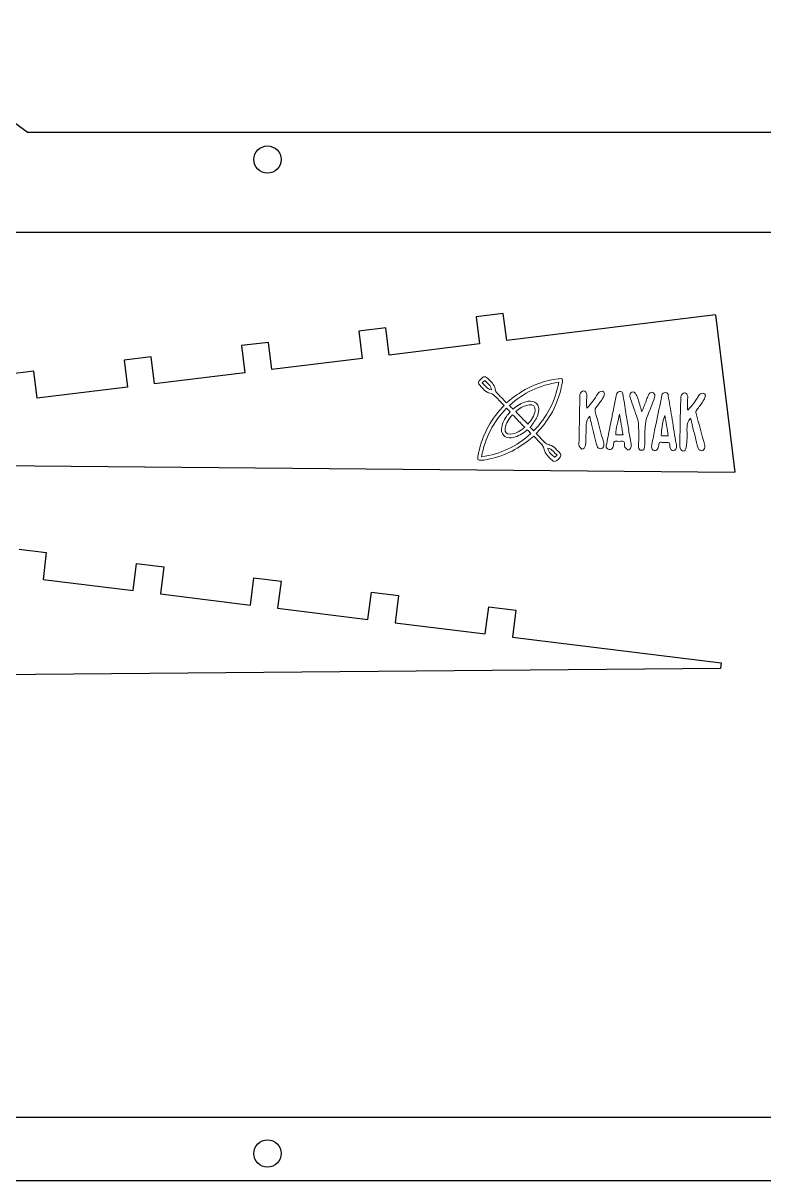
# Model space of a CAD drawing. Extents: x -200 to 1126, y -96 to 460.
# Drawn here: x -118.9 to -37.4, y 313.6 to 440.9 of the extents above; entities that cross this region are included whole.
import ezdxf

# ---------------------------------------------------------------- set-up
doc = ezdxf.new("R2010")
doc.units = 0
doc.header["$MEASUREMENT"] = 0
doc.layers.add('etch', color=1, linetype='Continuous')

msp = doc.modelspace()

# ---------------------------------------------------------------- linework, layer by layer
at = {"linetype": 'Continuous'}
for p, q in [((-118.44, 428.86), (-134.84, 440.86)), ((-66.08, 408.94), (-69.06, 408.58)), ((-69.06, 408.58), (-68.69, 405.6)), ((-65.71, 405.96), (-66.08, 408.94)), ((-42.76, 408.78), (-65.71, 405.96)), ((-42.76, 408.78), (-40.64, 391.52)), ((-78.98, 407.36), (-81.96, 406.99)), ((-78.62, 404.38), (-78.98, 407.36)), ((-81.96, 406.99), (-81.6, 404.01)), ((-91.89, 405.77), (-94.86, 405.41)), ((-94.86, 405.41), (-94.5, 402.43)), ((-91.52, 402.8), (-91.89, 405.77)), ((-68.69, 405.6), (-78.62, 404.38)), ((-104.79, 404.19), (-107.77, 403.82)), ((-107.77, 403.82), (-107.4, 400.85)), ((-104.42, 401.21), (-104.79, 404.19)), ((-81.6, 404.01), (-91.52, 402.8)), ((-117.69, 402.6), (-120.67, 402.24)), ((-117.33, 399.63), (-117.69, 402.6)), ((-94.5, 402.43), (-104.42, 401.21)), ((-107.4, 400.85), (-117.33, 399.63)), ((-168.99, 392.67), (-40.64, 391.52)), ((-119.3, 383.05), (-116.33, 382.68)), ((-116.33, 382.68), (-116.69, 379.71)), ((-106.77, 378.49), (-106.4, 381.46)), ((-106.4, 381.46), (-103.42, 381.1)), ((-103.42, 381.1), (-103.79, 378.12)), ((-116.69, 379.71), (-106.77, 378.49)), ((-93.86, 376.9), (-93.5, 379.88)), ((-93.5, 379.88), (-90.52, 379.51)), ((-90.52, 379.51), (-90.89, 376.54)), ((-103.79, 378.12), (-93.86, 376.9)), ((-80.96, 375.32), (-80.59, 378.3)), ((-80.59, 378.3), (-77.62, 377.93)), ((-77.62, 377.93), (-77.98, 374.95)), ((-68.06, 373.73), (-67.69, 376.71)), ((-67.69, 376.71), (-64.71, 376.35)), ((-90.89, 376.54), (-80.96, 375.32)), ((-64.71, 376.35), (-65.08, 373.37)), ((-77.98, 374.95), (-68.06, 373.73)), ((-65.08, 373.37), (-42.13, 370.55)), ((-42.13, 370.55), (-42.2, 369.94)), ((-42.2, 369.94), (-170.55, 368.8))]:
    msp.add_line(p, q, dxfattribs=at)
at = {"color": 0}
for p, q in [((-118.44, 428.86), (117.86, 428.86)), ((113.86, 417.86), (-192.95, 417.86)), ((-192.95, 320.61), (47.18, 320.61)), ((117.86, 313.61), (-196.94, 313.61))]:
    msp.add_line(p, q, dxfattribs=at)
at = {"linetype": 'Continuous'}
for centre in [(-92.01, 425.86), (-92.01, 316.61)]:
    msp.add_circle(centre, 1.5, dxfattribs=at)
at = {"layer": 'etch', "lineweight": 0}
for points, knots in [([(-66, 398.83), (-66.38, 399.23), (-66.74, 399.61), (-67.11, 399.97), (-67.22, 400.08), (-67.4, 400.13), (-67.55, 400.18), (-67.85, 400.26), (-68.11, 400.41), (-68.3, 400.66), (-68.41, 400.79), (-68.53, 400.9), (-68.64, 401.02), (-68.86, 401.25), (-68.85, 401.44), (-68.63, 401.67), (-68.19, 402.11), (-68.09, 402.1), (-67.64, 401.67), (-67.29, 401.33), (-67.02, 400.96), (-66.93, 400.47), (-66.91, 400.4), (-66.87, 400.32), (-66.82, 400.27), (-66.46, 399.88), (-66.09, 399.5), (-65.74, 399.14), (-65.2, 399.53), (-64.69, 399.95), (-64.14, 400.3), (-62.89, 401.1), (-61.52, 401.58), (-60.05, 401.78), (-60.01, 401.78), (-59.97, 401.78), (-59.93, 401.78), (-59.6, 401.81), (-59.54, 401.74), (-59.59, 401.41), (-59.77, 400.26), (-60.14, 399.17), (-60.69, 398.15), (-61.12, 397.36), (-61.63, 396.65), (-62.24, 396), (-62.31, 395.92), (-62.38, 395.84), (-62.46, 395.76), (-62.12, 395.4), (-61.8, 395.03), (-61.44, 394.7), (-61.32, 394.59), (-61.13, 394.54), (-60.96, 394.49), (-60.7, 394.42), (-60.49, 394.29), (-60.32, 394.08), (-60.2, 393.93), (-60.05, 393.8), (-59.92, 393.66), (-59.87, 393.61), (-59.83, 393.57), (-59.8, 393.51), (-59.7, 393.29), (-59.82, 393.06), (-60.19, 392.79), (-60.37, 392.65), (-60.55, 392.65), (-60.72, 392.81), (-60.95, 393.03), (-61.19, 393.25), (-61.38, 393.51), (-61.51, 393.69), (-61.54, 393.94), (-61.63, 394.15), (-61.68, 394.29), (-61.75, 394.42), (-61.85, 394.53), (-62.13, 394.85), (-62.44, 395.15), (-62.74, 395.47), (-62.99, 395.27), (-63.22, 395.07), (-63.46, 394.89), (-64.86, 393.79), (-66.45, 393.11), (-68.2, 392.84), (-68.31, 392.82), (-68.42, 392.82), (-68.53, 392.83), (-68.91, 392.83), (-68.93, 392.86), (-68.87, 393.23), (-68.52, 395.31), (-67.61, 397.11), (-66.17, 398.64), (-66.12, 398.7), (-66.07, 398.76), (-66, 398.83)], [0, 0, 0, 0, 1, 1, 1, 2, 2, 2, 3, 3, 3, 4, 4, 4, 5, 5, 5, 6, 6, 6, 7, 7, 7, 8, 8, 8, 9, 9, 9, 10, 10, 10, 11, 11, 11, 12, 12, 12, 13, 13, 13, 14, 14, 14, 15, 15, 15, 16, 16, 16, 17, 17, 17, 18, 18, 18, 19, 19, 19, 20, 20, 20, 21, 21, 21, 22, 22, 22, 23, 23, 23, 24, 24, 24, 25, 25, 25, 26, 26, 26, 27, 27, 27, 28, 28, 28, 29, 29, 29, 30, 30, 30, 31, 31, 31, 32, 32, 32, 33, 33, 33, 33]), ([(-68.41, 401.34), (-68.07, 401.06), (-67.88, 400.63), (-67.39, 400.56), (-67.45, 401.06), (-67.86, 401.26), (-68.12, 401.58), (-68.22, 401.49), (-68.31, 401.42), (-68.41, 401.34)], [0, 0, 0, 0, 1, 1, 1, 2, 2, 2, 3, 3, 3, 3]), ([(-65.41, 398.84), (-65.27, 398.69), (-65.15, 398.56), (-65.02, 398.43), (-64.94, 398.49), (-64.87, 398.54), (-64.8, 398.6), (-64.37, 398.93), (-63.9, 399.2), (-63.36, 399.29), (-62.57, 399.42), (-62.05, 398.91), (-62.21, 398.13), (-62.25, 397.89), (-62.33, 397.65), (-62.44, 397.44), (-62.64, 397.1), (-62.88, 396.77), (-63.11, 396.43), (-63, 396.32), (-62.88, 396.19), (-62.75, 396.04), (-61.28, 397.54), (-60.37, 399.29), (-59.99, 401.38), (-62.09, 401.08), (-63.87, 400.23), (-65.41, 398.84)], [0, 0, 0, 0, 1, 1, 1, 2, 2, 2, 3, 3, 3, 4, 4, 4, 5, 5, 5, 6, 6, 6, 7, 7, 7, 8, 8, 8, 9, 9, 9, 9]), ([(-56.58, 397.65), (-56.85, 397.36), (-56.96, 397.06), (-56.97, 396.74), (-56.99, 396.13), (-56.99, 395.53), (-57, 394.93), (-57.01, 394.77), (-57.03, 394.61), (-57.06, 394.44), (-57.11, 394.2), (-57.26, 394.03), (-57.43, 394.05), (-57.56, 394.06), (-57.76, 394.32), (-57.77, 394.51), (-57.77, 394.71), (-57.75, 394.91), (-57.75, 395.12), (-57.73, 396.27), (-57.71, 397.43), (-57.69, 398.59), (-57.68, 399.07), (-57.67, 399.55), (-57.65, 400.03), (-57.64, 400.23), (-57.42, 400.44), (-57.25, 400.43), (-57.06, 400.42), (-56.91, 400.23), (-56.91, 400), (-56.92, 399.6), (-56.92, 399.2), (-56.92, 398.81), (-56.92, 398.74), (-56.91, 398.67), (-56.89, 398.53), (-56.65, 398.82), (-56.43, 399.04), (-56.24, 399.3), (-56.04, 399.56), (-55.88, 399.86), (-55.68, 400.13), (-55.61, 400.24), (-55.49, 400.35), (-55.37, 400.38), (-55.08, 400.46), (-54.89, 400.25), (-54.98, 399.97), (-55.04, 399.81), (-55.12, 399.65), (-55.22, 399.52), (-55.44, 399.19), (-55.67, 398.88), (-55.91, 398.57), (-56.01, 398.44), (-56.02, 398.31), (-55.97, 398.16), (-55.66, 397), (-55.35, 395.84), (-55.04, 394.68), (-55.02, 394.59), (-55.01, 394.49), (-55.03, 394.4), (-55.07, 394.22), (-55.18, 394.08), (-55.38, 394.08), (-55.57, 394.09), (-55.73, 394.18), (-55.78, 394.38), (-55.98, 395.19), (-56.19, 395.99), (-56.39, 396.79), (-56.46, 397.06), (-56.51, 397.33), (-56.58, 397.65)], [0, 0, 0, 0, 1, 1, 1, 2, 2, 2, 3, 3, 3, 4, 4, 4, 5, 5, 5, 6, 6, 6, 7, 7, 7, 8, 8, 8, 9, 9, 9, 10, 10, 10, 11, 11, 11, 12, 12, 12, 13, 13, 13, 14, 14, 14, 15, 15, 15, 16, 16, 16, 17, 17, 17, 18, 18, 18, 19, 19, 19, 20, 20, 20, 21, 21, 21, 22, 22, 22, 23, 23, 23, 24, 24, 24, 25, 25, 25, 25]), ([(-52.32, 396.14), (-52.22, 395.64), (-52.12, 395.13), (-52.03, 394.63), (-52.01, 394.49), (-52.01, 394.34), (-52.05, 394.22), (-52.09, 394.06), (-52.23, 393.92), (-52.39, 393.97), (-52.52, 394.01), (-52.65, 394.15), (-52.71, 394.27), (-52.77, 394.4), (-52.76, 394.57), (-52.77, 394.73), (-52.79, 394.85), (-52.83, 394.91), (-52.97, 394.9), (-53.2, 394.89), (-53.44, 394.89), (-53.67, 394.9), (-53.84, 394.91), (-53.93, 394.87), (-53.94, 394.68), (-53.95, 394.53), (-54, 394.37), (-54.05, 394.23), (-54.12, 394.03), (-54.27, 393.95), (-54.48, 394), (-54.69, 394.05), (-54.8, 394.2), (-54.76, 394.42), (-54.63, 395.09), (-54.5, 395.76), (-54.37, 396.42), (-54.23, 397.09), (-54.1, 397.77), (-53.96, 398.44), (-53.86, 398.93), (-53.76, 399.42), (-53.66, 399.91), (-53.64, 399.99), (-53.62, 400.07), (-53.59, 400.15), (-53.53, 400.34), (-53.36, 400.37), (-53.19, 400.37), (-53.02, 400.36), (-52.96, 400.25), (-52.94, 400.11), (-52.82, 399.4), (-52.72, 398.69), (-52.6, 397.99), (-52.5, 397.43), (-52.4, 396.88), (-52.3, 396.33), (-52.29, 396.27), (-52.28, 396.21), (-52.28, 396.15), (-52.29, 396.14), (-52.3, 396.14), (-52.32, 396.14)], [0, 0, 0, 0, 1, 1, 1, 2, 2, 2, 3, 3, 3, 4, 4, 4, 5, 5, 5, 6, 6, 6, 7, 7, 7, 8, 8, 8, 9, 9, 9, 10, 10, 10, 11, 11, 11, 12, 12, 12, 13, 13, 13, 14, 14, 14, 15, 15, 15, 16, 16, 16, 17, 17, 17, 18, 18, 18, 19, 19, 19, 20, 20, 20, 21, 21, 21, 21]), ([(-50.84, 398.17), (-50.68, 398.57), (-50.52, 398.95), (-50.36, 399.34), (-50.3, 399.5), (-50.27, 399.67), (-50.2, 399.83), (-50.16, 399.93), (-50.11, 400.06), (-50.03, 400.13), (-49.91, 400.23), (-49.75, 400.37), (-49.57, 400.23), (-49.42, 400.1), (-49.37, 399.91), (-49.45, 399.7), (-49.7, 399.05), (-49.93, 398.4), (-50.2, 397.76), (-50.46, 397.12), (-50.52, 396.46), (-50.51, 395.78), (-50.49, 395.27), (-50.53, 394.75), (-50.55, 394.24), (-50.56, 394.05), (-50.67, 393.91), (-50.88, 393.91), (-51.09, 393.9), (-51.19, 394.04), (-51.21, 394.23), (-51.22, 394.39), (-51.21, 394.57), (-51.21, 394.74), (-51.21, 394.78), (-51.19, 394.83), (-51.19, 394.88), (-51.2, 395.55), (-51.18, 396.22), (-51.22, 396.89), (-51.23, 397.16), (-51.36, 397.42), (-51.45, 397.69), (-51.68, 398.41), (-51.93, 399.12), (-52.17, 399.84), (-52.23, 400.02), (-52.12, 400.23), (-51.94, 400.3), (-51.76, 400.37), (-51.61, 400.3), (-51.53, 400.14), (-51.44, 399.97), (-51.35, 399.79), (-51.29, 399.6), (-51.14, 399.15), (-51.01, 398.68), (-50.87, 398.22), (-50.86, 398.2), (-50.84, 398.17), (-50.84, 398.17)], [0, 0, 0, 0, 1, 1, 1, 2, 2, 2, 3, 3, 3, 4, 4, 4, 5, 5, 5, 6, 6, 6, 7, 7, 7, 8, 8, 8, 9, 9, 9, 10, 10, 10, 11, 11, 11, 12, 12, 12, 13, 13, 13, 14, 14, 14, 15, 15, 15, 16, 16, 16, 17, 17, 17, 18, 18, 18, 19, 19, 19, 20, 20, 20, 20]), ([(-49.78, 394.33), (-49.68, 394.88), (-49.57, 395.48), (-49.45, 396.08), (-49.24, 397.1), (-49.02, 398.12), (-48.81, 399.14), (-48.75, 399.41), (-48.7, 399.68), (-48.65, 399.95), (-48.6, 400.16), (-48.47, 400.26), (-48.25, 400.26), (-48.02, 400.26), (-47.97, 400.11), (-47.95, 399.94), (-47.82, 399.17), (-47.69, 398.39), (-47.57, 397.61), (-47.42, 396.73), (-47.28, 395.85), (-47.14, 394.96), (-47.11, 394.77), (-47.06, 394.58), (-47.03, 394.39), (-46.99, 394.14), (-47.16, 393.87), (-47.36, 393.85), (-47.56, 393.83), (-47.73, 394.02), (-47.76, 394.28), (-47.78, 394.44), (-47.76, 394.64), (-47.85, 394.73), (-47.92, 394.81), (-48.13, 394.75), (-48.28, 394.76), (-48.43, 394.77), (-48.58, 394.78), (-48.72, 394.79), (-48.88, 394.81), (-48.95, 394.74), (-48.97, 394.58), (-48.99, 394.42), (-49.02, 394.26), (-49.08, 394.11), (-49.15, 393.92), (-49.3, 393.85), (-49.49, 393.89), (-49.69, 393.93), (-49.79, 394.07), (-49.78, 394.33)], [0, 0, 0, 0, 1, 1, 1, 2, 2, 2, 3, 3, 3, 4, 4, 4, 5, 5, 5, 6, 6, 6, 7, 7, 7, 8, 8, 8, 9, 9, 9, 10, 10, 10, 11, 11, 11, 12, 12, 12, 13, 13, 13, 14, 14, 14, 15, 15, 15, 16, 16, 16, 17, 17, 17, 17]), ([(-45.49, 397.43), (-45.77, 397.12), (-45.87, 396.79), (-45.88, 396.44), (-45.9, 396.05), (-45.87, 395.65), (-45.88, 395.25), (-45.89, 394.92), (-45.92, 394.58), (-45.96, 394.25), (-46, 393.97), (-46.16, 393.81), (-46.33, 393.83), (-46.47, 393.85), (-46.66, 394.11), (-46.68, 394.32), (-46.68, 394.35), (-46.67, 394.39), (-46.67, 394.43), (-46.65, 395.84), (-46.63, 397.24), (-46.6, 398.65), (-46.59, 399.04), (-46.57, 399.43), (-46.55, 399.82), (-46.54, 400.01), (-46.32, 400.22), (-46.15, 400.21), (-45.96, 400.2), (-45.81, 400), (-45.81, 399.78), (-45.82, 399.31), (-45.83, 398.84), (-45.84, 398.38), (-45.81, 398.37), (-45.79, 398.36), (-45.76, 398.34), (-45.55, 398.6), (-45.32, 398.85), (-45.11, 399.12), (-44.92, 399.38), (-44.75, 399.66), (-44.57, 399.94), (-44.48, 400.09), (-44.36, 400.19), (-44.18, 400.18), (-43.95, 400.18), (-43.81, 400.03), (-43.87, 399.82), (-43.91, 399.65), (-43.99, 399.48), (-44.09, 399.33), (-44.32, 399), (-44.56, 398.67), (-44.81, 398.35), (-44.91, 398.22), (-44.92, 398.1), (-44.88, 397.94), (-44.56, 396.77), (-44.24, 395.61), (-43.93, 394.44), (-43.87, 394.19), (-43.96, 394), (-44.14, 393.9), (-44.32, 393.8), (-44.46, 393.89), (-44.59, 394), (-44.62, 394.04), (-44.66, 394.09), (-44.67, 394.14), (-44.89, 394.99), (-45.1, 395.85), (-45.31, 396.7), (-45.37, 396.93), (-45.43, 397.16), (-45.49, 397.43)], [0, 0, 0, 0, 1, 1, 1, 2, 2, 2, 3, 3, 3, 4, 4, 4, 5, 5, 5, 6, 6, 6, 7, 7, 7, 8, 8, 8, 9, 9, 9, 10, 10, 10, 11, 11, 11, 12, 12, 12, 13, 13, 13, 14, 14, 14, 15, 15, 15, 16, 16, 16, 17, 17, 17, 18, 18, 18, 19, 19, 19, 20, 20, 20, 21, 21, 21, 22, 22, 22, 23, 23, 23, 24, 24, 24, 25, 25, 25, 25]), ([(-65.72, 398.54), (-67.19, 397.03), (-68.1, 395.28), (-68.47, 393.2), (-66.37, 393.5), (-64.58, 394.35), (-63.05, 395.75), (-63.19, 395.9), (-63.31, 396.03), (-63.44, 396.17), (-63.54, 396.09), (-63.62, 396.02), (-63.71, 395.95), (-64.15, 395.62), (-64.62, 395.35), (-65.18, 395.29), (-65.95, 395.2), (-66.41, 395.72), (-66.26, 396.47), (-66.17, 396.95), (-65.93, 397.37), (-65.64, 397.76), (-65.54, 397.89), (-65.43, 398.01), (-65.34, 398.13), (-65.47, 398.27), (-65.58, 398.4), (-65.72, 398.54)], [0, 0, 0, 0, 1, 1, 1, 2, 2, 2, 3, 3, 3, 4, 4, 4, 5, 5, 5, 6, 6, 6, 7, 7, 7, 8, 8, 8, 9, 9, 9, 9]), ([(-64.71, 398.16), (-64.26, 397.7), (-63.83, 397.25), (-63.38, 396.79), (-63.01, 397.21), (-62.65, 397.68), (-62.58, 398.3), (-62.54, 398.74), (-62.79, 398.97), (-63.22, 398.91), (-63.82, 398.83), (-64.29, 398.51), (-64.71, 398.16)], [0, 0, 0, 0, 1, 1, 1, 2, 2, 2, 3, 3, 3, 4, 4, 4, 4]), ([(-65.07, 397.82), (-65.45, 397.38), (-65.81, 396.91), (-65.88, 396.3), (-65.93, 395.89), (-65.73, 395.66), (-65.31, 395.68), (-64.68, 395.72), (-64.19, 396.06), (-63.73, 396.44), (-64.18, 396.9), (-64.61, 397.35), (-65.07, 397.82)], [0, 0, 0, 0, 1, 1, 1, 2, 2, 2, 3, 3, 3, 4, 4, 4, 4]), ([(-53.31, 397.87), (-53.46, 397.11), (-53.7, 396.37), (-53.72, 395.61), (-53.44, 395.6), (-53.19, 395.6), (-52.92, 395.59), (-53.05, 396.37), (-53.18, 397.12), (-53.31, 397.87)], [0, 0, 0, 0, 1, 1, 1, 2, 2, 2, 3, 3, 3, 3]), ([(-47.94, 395.49), (-48.07, 396.25), (-48.19, 396.98), (-48.33, 397.75), (-48.55, 397.19), (-48.78, 395.66), (-48.7, 395.5), (-48.45, 395.49), (-48.21, 395.49), (-47.94, 395.49)], [0, 0, 0, 0, 1, 1, 1, 2, 2, 2, 3, 3, 3, 3]), ([(-61.18, 394.13), (-61.12, 393.63), (-60.71, 393.43), (-60.47, 393.14), (-60.36, 393.22), (-60.27, 393.28), (-60.16, 393.36), (-60.51, 393.63), (-60.69, 394.07), (-61.18, 394.13)], [0, 0, 0, 0, 1, 1, 1, 2, 2, 2, 3, 3, 3, 3])]:
    msp.add_open_spline(points, degree=3, knots=knots, dxfattribs=at)

doc.saveas('drawing.dxf')
